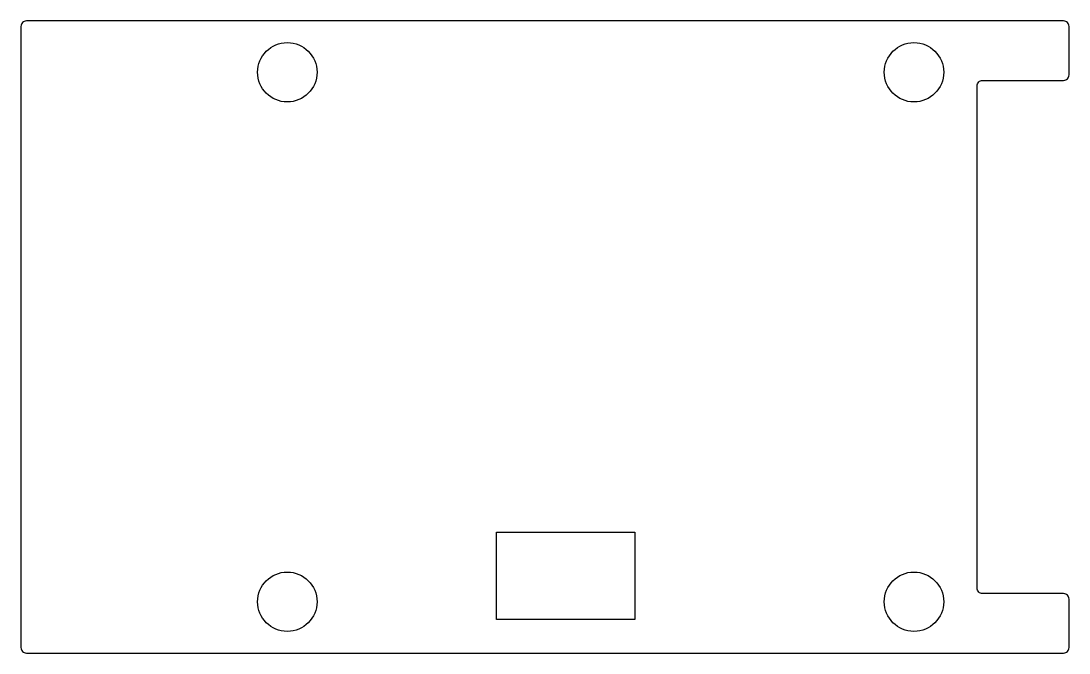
# Model space of a CAD drawing. Header units: millimetres. Extents: x -97 to 0, y -58.5 to 0.
import ezdxf

# ---------------------------------------------------------------- set-up
doc = ezdxf.new("R2010")
doc.units = ezdxf.units.MM
doc.layers.get('0').update_dxf_attribs({"linetype": 'CONTINUOUS'})

msp = doc.modelspace()

# ---------------------------------------------------------------- linework, layer by layer
msp.add_lwpolyline([(-96.5, 0, 0.414214), (-97, -0.5), (-97, -58, 0.414214), (-96.5, -58.5), (-0.5, -58.5, 0.414214), (0, -58), (0, -53.5, 0.414214), (-0.5, -53), (-8, -53, -0.414214), (-8.5, -52.5), (-8.5, -6, -0.414214), (-8, -5.5), (-0.5, -5.5, 0.414214), (0, -5), (0, -0.5, 0.414214), (-0.5, 0)], format="xyb", close=True)
msp.add_lwpolyline([(-40.2, -55.4), (-53, -55.4), (-53, -47.3), (-40.2, -47.3)], close=True)
for centre in [(-72.35, -4.75), (-14.35, -4.75), (-72.35, -53.75), (-14.35, -53.75)]:
    msp.add_circle(centre, 2.75)

doc.saveas('drawing.dxf')
